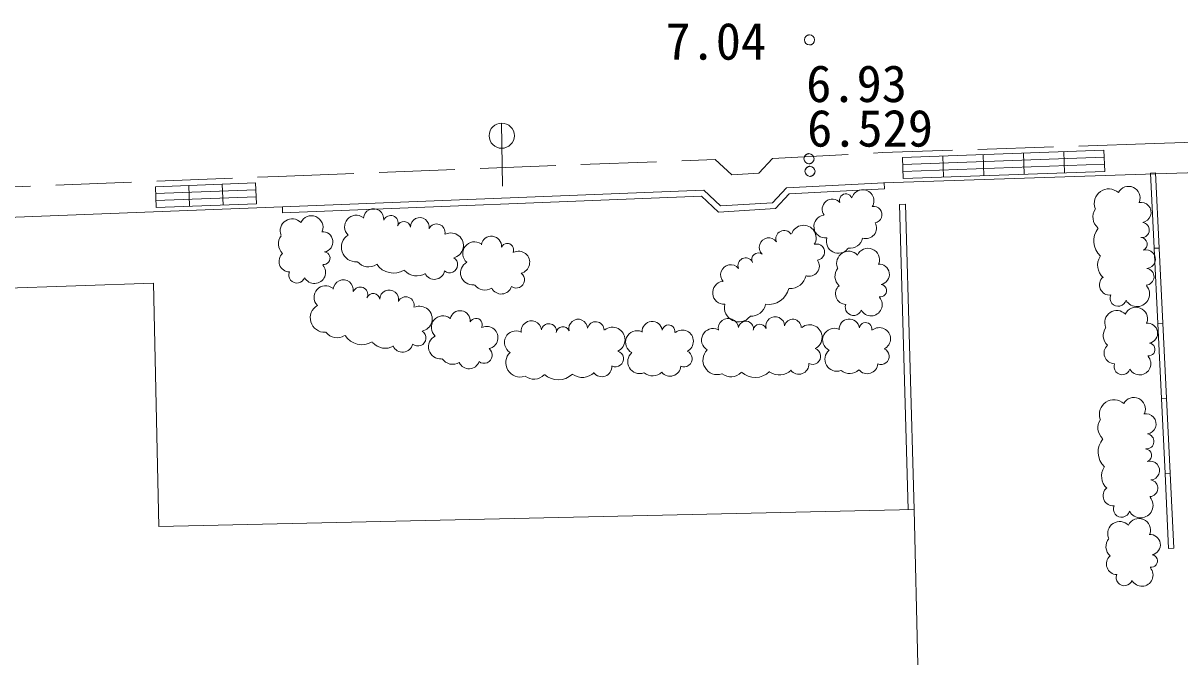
# Model space of a CAD drawing. Units: millimetres, scale not verified. Extents: x -205250 to 205250, y -143500 to 143500.
# Drawn here: x -107248 to -84334, y -33216 to -20502 of the extents above; entities that cross this region are included whole.
import ezdxf
from ezdxf.enums import TextEntityAlignment as Align

# ---------------------------------------------------------------- set-up
doc = ezdxf.new("R2010")
doc.units = ezdxf.units.MM
doc.header["$LTSCALE"] = 500
doc.linetypes.add('DOTTED', pattern=[1.75, 0.25, -1.5])
doc.linetypes.add('USER1', pattern=[4, 3, -1])
doc.layers.add('0-1_現況図面', color=7, linetype='Continuous', lineweight=13)
doc.layers.add('0-2_単点（標高）', color=7, linetype='DOTTED', lineweight=18)
doc.styles.add('ＭＳ ゴシック', font='')
doc.styles.get('ＭＳ ゴシック').set_extended_font_data('MS Gothic')

msp = doc.modelspace()

# ---------------------------------------------------------------- linework, layer by layer
at = {"layer": '0-1_現況図面', "linetype": 'USER1'}
for p, q in [((-84837, -22890), (-31689, -21134)), ((-84837, -22890), (-90223.6, -23066.8)), ((-118592, -24180), (-102193, -23541))]:
    msp.add_line(p, q, dxfattribs=at)
at = {"layer": '0-1_現況図面'}
for p, q in [((-97749, -23732), (-97771.8, -22482.2)), ((-89030.8, -23133.4), (-89015.6, -23554.2)), ((-88232.4, -23104.6), (-88217.2, -23525.4)), ((-87434, -23075.8), (-87418.8, -23496.6)), ((-86635.6, -23047), (-86620.4, -23467.8)), ((-89824.1, -23302.5), (-85832.1, -23158.5)), ((-89819.1, -23442.7), (-85827.1, -23298.7)), ((-104623.3, -23880), (-102636.7, -23804)), ((-103966, -23716.7), (-103951.4, -24130.6)), ((-103304, -23691.3), (-103288.8, -24105.3)), ((-90185.7, -23785.8), (-90192, -23666)), ((-104618.7, -24018), (-102631.4, -23942)), ((-102112, -24139), (-102107.3, -24258.9)), ((-89891, -24094.5), (-89771, -24091)), ((-89891, -24094.5), (-89716.5, -30138.2)), ((-89771, -24091), (-89596.5, -30136.1)), ((-107746, -25759), (-104666, -25652)), ((-104557.3, -30473.4), (-104666, -25652)), ((-104557.3, -30473.4), (-89596.3, -30136)), ((-89596.5, -30136.1), (-89527, -33215.9))]:
    msp.add_line(p, q, dxfattribs=at)
for points in [[(-65854.1, -22892.7), (-84817.7, -23489.7), (-90203.9, -23666.5)], [(-90192, -23666), (-92129, -23768), (-92401, -24060), (-93432, -24122), (-93764, -23811), (-102112, -24139)], [(-102107.3, -24258.9), (-93809.4, -23932.9), (-93476.3, -24244.9), (-92345.9, -24176.9), (-92074.3, -23885.3), (-90185.7, -23785.8)], [(-120258.6, -30023.2), (-120385.9, -27176.5), (-118308.1, -24769.4), (-102112, -24139)]]:
    msp.add_lwpolyline(points, dxfattribs=at)
at = {"layer": '0-1_現況図面', "linetype": 'USER1'}
msp.add_lwpolyline([(-102193, -23541), (-93536.9, -23201.6), (-93210.3, -23507.6), (-92676.5, -23475.5), (-92402.7, -23181.6), (-90223.6, -23066.8)], dxfattribs=at)
at = {"layer": '0-1_現況図面'}
for points in [[(-85822, -23439), (-89814, -23583), (-89829.2, -23162.2), (-85837.2, -23018.2)], [(-84817, -23471), (-84744.9, -24957.9), (-84844.7, -24962.7), (-84916.9, -23475.8)], [(-102642, -23666), (-104628, -23742), (-104612.2, -24155.9), (-102626.2, -24079.9)], [(-84744.9, -24957.9), (-84672.7, -26444.8), (-84772.6, -26449.6), (-84844.7, -24962.7)], [(-84672.7, -26444.8), (-84600.6, -27931.7), (-84700.4, -27936.5), (-84772.6, -26449.6)], [(-84600.6, -27931.7), (-84528.4, -29418.6), (-84628.3, -29423.4), (-84700.4, -27936.5)], [(-84528.4, -29418.6), (-84456.3, -30905.5), (-84556.2, -30910.3), (-84628.3, -29423.4)]]:
    msp.add_lwpolyline(points, close=True, dxfattribs=at)
msp.add_circle((-97767.3, -22732.2), 250, dxfattribs=at)
for centre, radius, start, end in [((-90616.1, -24024.3), 221.2, 329.15271, 161.17072), ((-85743, -24073.1), 286.6, 48.28739, 200.80229), ((-85349.4, -23963.7), 228.2, 338.87293, 152.74193), ((-91217.9, -24190.4), 201.6, 41.52791, 216.32398), ((-90951.1, -24009.1), 125.2, 20.98883, 202.34948), ((-85105, -24253.3), 201, 279.91048, 102.46913), ((-100305.3, -24381.2), 201, 353.7175, 176.27615), ((-90396.7, -24297.1), 162.1, 279.54666, 100.49104), ((-85775.6, -24343.9), 280.8, 145.34251, 229.62405), ((-101918.7, -24616.4), 237.8, 43.2573, 201.84963), ((-101536.8, -24547.7), 229.1, 339.84876, 155.70433), ((-100651.6, -24535.2), 228.2, 52.67995, 226.54895), ((-99967.9, -24463.1), 150.1, 342.73491, 156.47453), ((-99706.4, -24564.6), 132.1, 9.01727, 160.56858), ((-99390.1, -24541.2), 185.9, 349.3301, 180.84402), ((-99057, -24646.7), 166.4, 347.25899, 154.6989), ((-91789, -24755.9), 249, 329.16366, 160.47812), ((-91353, -24530.2), 229.1, 100.46899, 276.32457), ((-90553.6, -24559.3), 210.4, 251.97575, 29.09956), ((-85089.5, -24600.1), 150.1, 268.92789, 82.66752), ((-101929.1, -24872.9), 261, 142.42472, 226.70625), ((-101313.2, -24837), 201.6, 280.90768, 95.70375), ((-100656.3, -24943.7), 286.6, 122.0944, 274.60931), ((-98776.1, -24907.6), 249, 283.2258, 114.54026), ((-97972.6, -24924.7), 201.6, 355.59005, 170.38612), ((-92171.8, -24776.4), 166.4, 33.19685, 200.63676), ((-85642.8, -24818.4), 399, 140.36106, 228.22731), ((-98310.7, -25063.9), 229.1, 54.53113, 230.3867), ((-97656.7, -24990.3), 125.2, 335.05096, 156.41161), ((-92479.3, -24942.3), 185.9, 35.26797, 226.78189), ((-91533.2, -25038.2), 160.2, 276.77831, 105.17629), ((-91099.3, -24823.9), 237.8, 163.87753, 322.46987), ((-90873.3, -24702.1), 261, 263.04495, 347.32649), ((-90513.4, -25190.1), 229.1, 339.84876, 155.70433), ((-85114.1, -24879.6), 132.1, 295.21026, 86.76157), ((-101969, -25220.8), 210.4, 131.35552, 268.47933), ((-101293, -25158.9), 125.2, 260.36859, 81.72924), ((-98801.1, -25287.7), 160.2, 230.84044, 59.23843), ((-97434.7, -25241.6), 221.2, 283.21485, 115.23286), ((-92937.2, -25303.3), 150.1, 28.67277, 202.41239), ((-92682.4, -25186), 132.1, 54.95514, 206.50645), ((-91677.6, -25315.6), 201.7, 250.36971, 35.92593), ((-90895.4, -25258.8), 237.8, 43.2573, 201.84963), ((-85633.4, -25298.4), 330.9, 148.65125, 227.5417), ((-85003.3, -25176.8), 185.9, 275.52309, 107.03701), ((-101823.3, -25489.4), 162.1, 158.92643, 339.87081), ((-101476.7, -25439.5), 221.2, 208.53248, 40.55049), ((-100405.4, -25050.6), 280.8, 219.14953, 303.43106), ((-99912.6, -25055.3), 399, 214.16808, 302.03432), ((-99449.1, -25180.2), 330.9, 222.45827, 301.34871), ((-99100.8, -25376.8), 201.7, 204.43185, 349.98806), ((-98345.3, -25450.4), 237.8, 117.93966, 276.532), ((-93230.7, -25488.8), 201, 39.65536, 222.21401), ((-90905.8, -25515.4), 261, 142.42472, 226.70625), ((-90289.9, -25479.4), 201.6, 280.90768, 95.70375), ((-85011.8, -25526.1), 166.4, 273.45197, 80.89188), ((-100906.6, -25788.5), 201, 352.01424, 174.57289), ((-97478.1, -25589), 162.1, 233.6088, 54.55317), ((-93360.9, -25844.7), 228.2, 98.61781, 272.48681), ((-92061.1, -25429.1), 330.9, 268.39613, 347.28658), ((-85725.2, -25687.6), 201.7, 130.62483, 276.18105), ((-101257.3, -25932.1), 228.2, 50.97669, 224.84569), ((-100571.8, -25880.4), 150.1, 341.03165, 154.77128), ((-100313.4, -25989.6), 132.1, 7.31402, 158.86533), ((-99996.5, -25975.6), 185.9, 347.62685, 179.14077), ((-98100.6, -25528.2), 261, 217.10709, 301.38862), ((-97775.7, -25658.6), 210.4, 206.03788, 343.1617), ((-92473.2, -25675.4), 399, 260.10594, 347.97218), ((-90945.7, -25863.2), 210.4, 131.35552, 268.47933), ((-90269.7, -25801.4), 125.2, 260.36859, 81.72924), ((-85555.9, -25950.7), 160.2, 157.03343, 345.43141), ((-85184, -25868.7), 249, 209.41878, 40.73324), ((-101274.1, -26340.3), 286.6, 120.39115, 272.90605), ((-99666.7, -26091), 166.4, 345.55573, 152.99564), ((-99393.7, -26360), 249, 281.52254, 112.837), ((-93070.6, -26132.1), 286.6, 168.03226, 320.54717), ((-92819.3, -26026.1), 280.8, 265.08739, 349.36892), ((-90800, -26131.8), 162.1, 158.92643, 339.87081), ((-90453.4, -26081.9), 221.2, 208.53248, 40.55049), ((-98933.1, -26530.1), 229.1, 52.82787, 228.68345), ((-98591, -26401), 201.6, 353.88679, 168.68286), ((-98277.3, -26476), 125.2, 333.34771, 154.70836), ((-92349.7, -26506.2), 185.9, 2.14273, 193.65665), ((-85585.1, -26433.8), 237.8, 44.13265, 202.72499), ((-85204.3, -26359.2), 229.1, 340.72411, 156.57969), ((-98062.8, -26733.8), 221.2, 281.51159, 113.5296), ((-97181.6, -26600.9), 201, 6.53012, 189.08877), ((-96834.5, -26606), 150.1, 355.54753, 169.28715), ((-96557, -26647), 132.1, 21.8299, 173.38121), ((-96253.7, -26554), 185.9, 2.14273, 193.65665), ((-95905.5, -26583), 166.4, 0.07161, 167.51152), ((-95573.8, -26775.1), 249, 296.03842, 127.35288), ((-94786.5, -26613.5), 201.6, 8.40267, 183.19874), ((-94464, -26607.5), 125.2, 347.86359, 169.22424), ((-93581.2, -26780.2), 228.2, 65.49257, 239.36157), ((-93277.6, -26553.2), 201, 6.53012, 189.08877), ((-92930.5, -26558.2), 150.1, 355.54753, 169.28715), ((-92653, -26599.2), 132.1, 21.8299, 173.38121), ((-92001.5, -26535.3), 166.4, 0.07161, 167.51152), ((-91669.7, -26727.3), 249, 296.03842, 127.35288), ((-91181.3, -26776.5), 229.1, 67.34375, 243.19933), ((-90882.4, -26565.8), 201.6, 8.40267, 183.19874), ((-90559.9, -26559.8), 125.2, 347.86359, 169.22424), ((-90287.7, -26755.5), 221.2, 296.02747, 128.04548), ((-85591.6, -26690.4), 261, 143.30007, 227.58161), ((-84976.3, -26645.1), 201.6, 281.78303, 96.5791), ((-101026.5, -26454.5), 280.8, 217.44627, 301.72781), ((-100534.1, -26474), 399, 212.46482, 300.33107), ((-99429.9, -26739.2), 160.2, 229.13719, 57.53517), ((-98979.2, -26915.5), 237.8, 116.23641, 274.82875), ((-97485.2, -26827.9), 228.2, 65.49257, 239.36157), ((-95085.3, -26824.3), 229.1, 67.34375, 243.19933), ((-94191.7, -26803.3), 221.2, 296.02747, 128.04548), ((-100074.5, -26612.5), 330.9, 220.75501, 299.64546), ((-99732.2, -26819.4), 201.7, 202.7286, 348.28481), ((-98116.5, -27079.8), 162.1, 231.90555, 52.84992), ((-97399.2, -27227.2), 286.6, 134.90702, 287.42193), ((-95513.8, -27151.2), 160.2, 243.65307, 72.05105), ((-95033.3, -27208.9), 237.8, 130.75229, 289.34463), ((-94157, -27151.7), 162.1, 246.42142, 67.3658), ((-93495.1, -27179.5), 286.6, 134.90702, 287.42193), ((-91609.8, -27103.5), 160.2, 243.65307, 72.05105), ((-91129.3, -27161.1), 237.8, 130.75229, 289.34463), ((-90253, -27104), 162.1, 246.42142, 67.3658), ((-85626.2, -27038.8), 210.4, 132.23087, 269.35468), ((-84951.2, -26966.6), 125.2, 261.24395, 82.6046), ((-98737, -27000.4), 261, 215.40383, 299.68537), ((-98416, -27140.5), 210.4, 204.33463, 341.45844), ((-91882.3, -27256.9), 201.7, 217.24447, 2.80069), ((-90527.7, -27237.8), 210.4, 218.85051, 355.97432), ((-85476.4, -27305.2), 162.1, 159.80179, 340.74616), ((-85130.6, -27250), 221.2, 209.40783, 41.42584), ((-97130.8, -27275.8), 280.8, 231.96215, 316.24368), ((-96649.2, -27171.2), 399, 226.9807, 314.84694), ((-96169.5, -27190.1), 330.9, 235.27089, 314.16134), ((-95786.4, -27304.7), 201.7, 217.24447, 2.80069), ((-94777.5, -27230.4), 261, 229.91971, 314.20124), ((-94431.7, -27285.5), 210.4, 218.85051, 355.97432), ((-93226.8, -27228.1), 280.8, 231.96215, 316.24368), ((-92745.2, -27123.4), 399, 226.9807, 314.84694), ((-92265.5, -27142.4), 330.9, 235.27089, 314.16134), ((-90873.5, -27182.7), 261, 229.91971, 314.20124), ((-85246.2, -28147.5), 228.2, 337.83736, 151.70635), ((-85641.7, -28249.8), 286.6, 47.25181, 199.76672), ((-85679.2, -28519.9), 280.8, 144.30694, 228.58847), ((-85007, -28441.5), 201, 278.87491, 101.43355), ((-84997.8, -28788.5), 150.1, 267.89231, 81.63194), ((-85555, -28996.8), 399, 139.32549, 227.19173), ((-85027.4, -29067.5), 132.1, 294.17468, 85.72599), ((-85554.3, -29476.9), 330.9, 147.61568, 226.50612), ((-84922.1, -29366.7), 185.9, 274.48751, 106.00143), ((-84936.9, -29715.8), 166.4, 272.4164, 79.85631), ((-85653, -29864.4), 201.7, 129.58926, 275.14547), ((-85115.2, -30055.2), 249, 208.3832, 39.69767), ((-85488.6, -30130.4), 160.2, 155.99785, 344.39584), ((-85526.5, -30612.9), 237.8, 43.09707, 201.68941), ((-85144.4, -30545.2), 229.1, 339.68853, 155.54411), ((-84921.6, -30835.2), 201.6, 280.74746, 95.54353), ((-85537.6, -30869.4), 261, 142.2645, 226.54603), ((-85578.5, -31217.1), 210.4, 131.19529, 268.31911), ((-84902.4, -31157.2), 125.2, 260.20837, 81.56902), ((-85086.8, -31437.2), 221.2, 208.37225, 40.39027), ((-85433.6, -31486.1), 162.1, 158.76621, 339.71058)]:
    msp.add_arc(centre, radius, start, end, dxfattribs=at)
at = {"layer": '0-2_単点（標高）', "linetype": 'Continuous', "lineweight": 13}
for centre in [(-91671, -20835), (-91681, -23188), (-91661, -23438)]:
    msp.add_circle(centre, 100, dxfattribs=at)
at = {"layer": '0-2_単点（標高）'}
for centre, start, end in [((-91671, -20835), 90, 270), ((-91671, -20835), 270, 90), ((-91681, -23188), 90, 270), ((-91681, -23188), 270, 90), ((-91661, -23438), 90, 270), ((-91661, -23438), 270, 90)]:
    msp.add_arc(centre, 100, start, end, dxfattribs=at)

# ---------------------------------------------------------------- texts
at = {"layer": '0-2_単点（標高）', "style": 'ＭＳ ゴシック'}
for s, p in [('7.04', (-94525, -21446.1)), ('6.93', (-91736.2, -22286.1)), ('6.529', (-91718, -23168.8))]:
    msp.add_text(s, height=733.1, dxfattribs=at).set_placement(p, align=Align.BOTTOM_LEFT)

doc.saveas('drawing.dxf')
